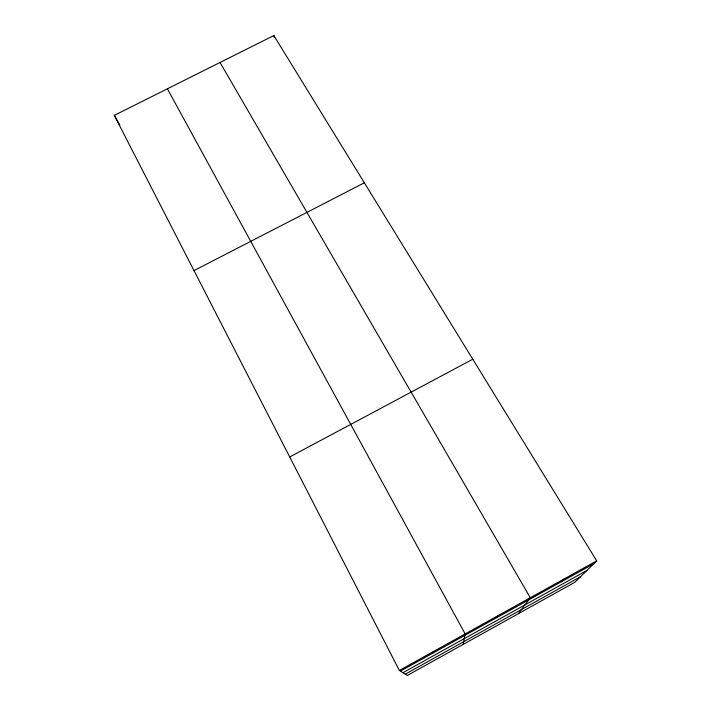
<?xml version="1.0" encoding="UTF-8"?>
<svg xmlns="http://www.w3.org/2000/svg" width="711" height="711" viewBox="0 0 711 711"><rect width="100%" height="100%" fill="white"/><g stroke="black" fill="none" stroke-linecap="round" stroke-linejoin="round"><path stroke-width="1.07" d="M463.11 644.424L465.163 633.91L167.396 88.813M496.865 617.575L497.816 615.779M518.408 613.673L530.29 597.738L220.046 62.47M561.299 581.785L563.583 579.252M596.698 560.855L574.87 582.273L407.332 675.45L399.351 670.464L114.302 115.378L273.851 35.55L596.698 560.855L399.351 670.464M400.435 671.14L593.738 563.761M402.933 672.704L586.904 570.462M405.27 674.161L580.514 576.737M289.724 456.969L472.779 359.233M194.014 270.589L364.343 182.789M114.302 115.378L119.83 125.003M432.341 652.138L432.741 653.196M273.851 35.55L274.375 37.514"/></g></svg>
